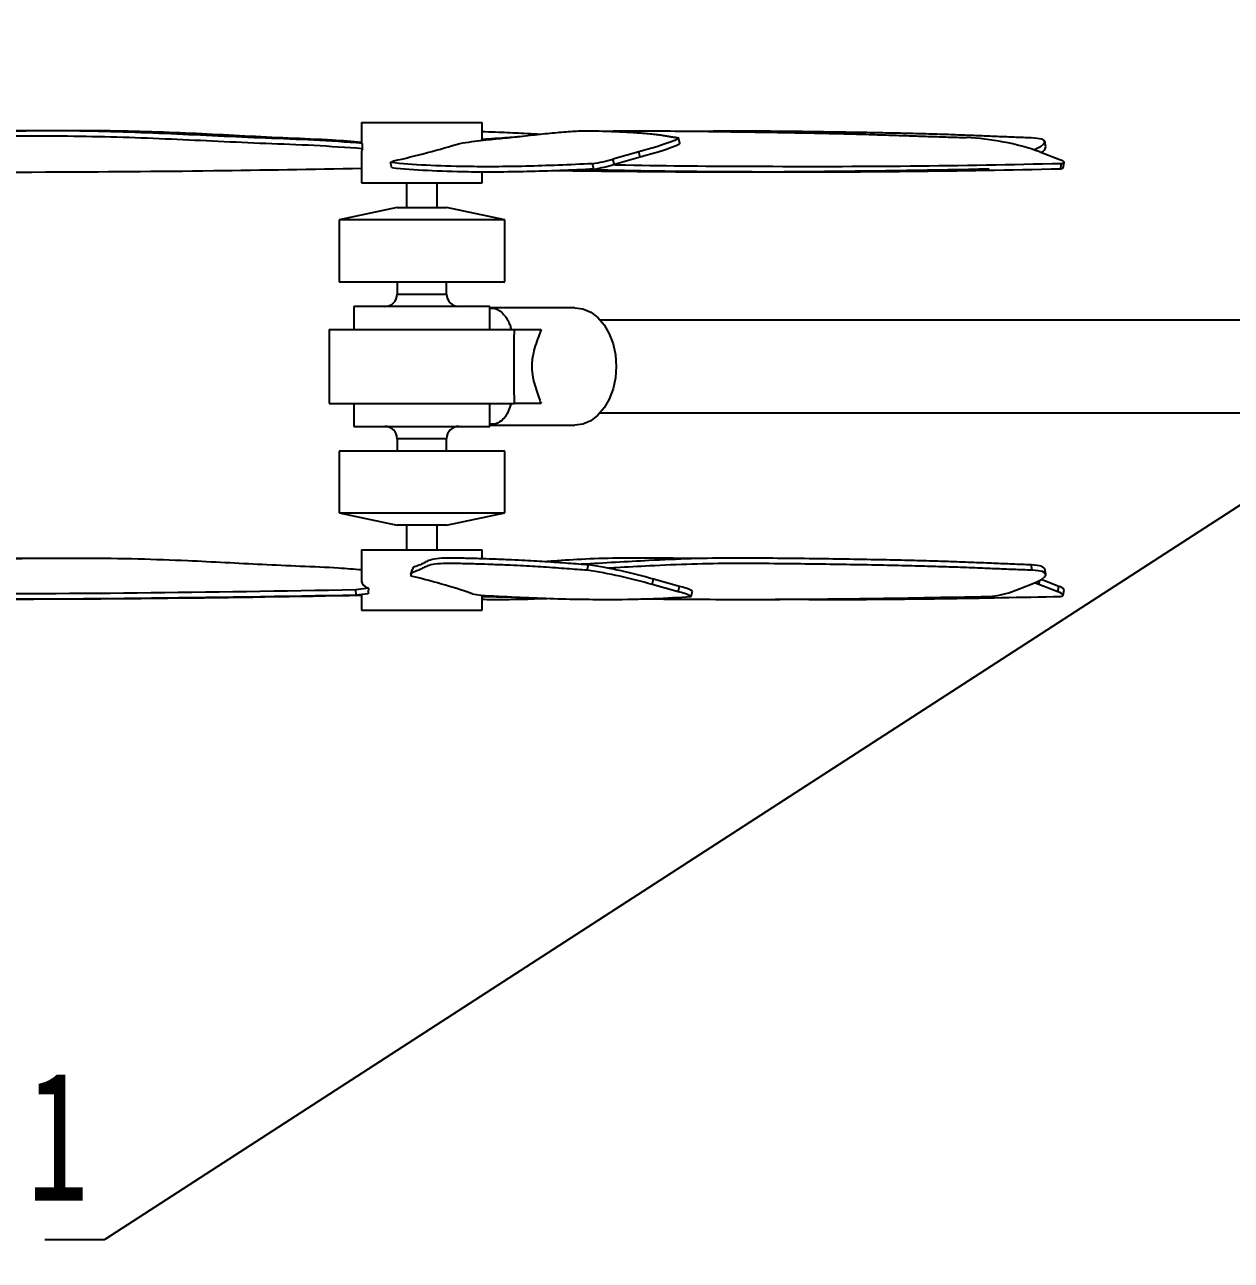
# Model space of a CAD drawing. Header units: millimetres. Extents: x 0 to 297, y 0 to 210.
# Drawn here: x 102.1 to 134.64, y 139.27 to 172.59 of the extents above; entities that cross this region are included whole.
import ezdxf

# ---------------------------------------------------------------- set-up
doc = ezdxf.new("R2010")
doc.units = ezdxf.units.MM
doc.layers.add('图框', color=7, linetype='Continuous')
doc.styles.add('SLDTEXTSTYLE5', font='TXT', dxfattribs={"width": 0.7})
doc.dimstyles.new('SLDDIMSTYLE0', dxfattribs={"dimtxt": 0.18, "dimasz": 1.016, "dimexe": 0, "dimexo": 0.0625, "dimgap": 0, "dimtad": 0, "dimtih": 1, "dimtoh": 1, "dimdec": 0, "dimrnd": 1e-09, "dimzin": 0, "dimdsep": 46, "dimtxsty": 'Standard', "dimblk1": 'DOT', "dimblk2": 'DOT', "dimsah": 1, "dimcen": 0.09, "dimadec": 0, "dimazin": 0, "dimtfac": 1.016, "dimtdec": 0, "dimtofl": 0, "dimtmove": 0, "dimatfit": 3, "dimldrblk": 'DOT', "dimfxl": 1, "dimfrac": 2, "dimtolj": 1, "dimtzin": 0, "dimarcsym": 0})

# ---------------------------------------------------------------- blocks, each defined once
blk = doc.blocks.new('SW_NOTE_0')
at = {"layer": '图框', "color": 0}
blk.add_line((-1.613, 0), (0, 0), dxfattribs=at)
at = {"layer": '图框', "color": 0, "insert": (-2.1, 4.548), "char_height": 3.5, "attachment_point": 1, "style": 'SLDTEXTSTYLE5'}
blk.add_mtext('1', dxfattribs=at)
blk = doc.blocks.new('_Dot')
at = {"color": 0, "linetype": 'ByBlock', "lineweight": -2}
blk.add_line((-0.5, 0), (-1, 0), dxfattribs=at)
at = {"color": 0, "linetype": 'ByBlock', "const_width": 0.5}
blk.add_lwpolyline([(-0.25, 0, 1), (0.25, 0, 1)], format="xyb", close=True, dxfattribs=at)

msp = doc.modelspace()

# ---------------------------------------------------------------- linework, layer by layer
at = {"color": 7, "linetype": 'Continuous', "lineweight": 25}
for p, q in [((111.187, 169.953), (111.187, 169.396)), ((111.187, 169.953), (113.961, 169.953)), ((113.961, 169.953), (114.437, 169.953)), ((114.437, 169.475), (114.437, 169.953)), ((111.213, 169.249), (111.207, 169.395)), ((119.768, 169.395), (119.73, 169.54)), ((129.638, 169.298), (129.611, 169.443)), ((111.187, 169.176), (111.187, 168.328)), ((118.666, 169.164), (117.966, 168.97)), ((118.004, 168.825), (117.966, 168.97)), ((118.704, 169.019), (118.004, 168.825)), ((118.704, 169.019), (118.666, 169.164)), ((129.484, 169.164), (129.997, 168.97)), ((111.964, 168.875), (112.051, 168.922)), ((112.002, 168.73), (111.964, 168.875)), ((114.437, 168.328), (114.437, 168.625)), ((117.455, 168.7), (117.418, 168.844)), ((130.035, 168.7), (130.062, 168.844)), ((130.107, 168.732), (130.134, 168.877)), ((111.187, 168.328), (113.961, 168.328)), ((112.396, 168.328), (112.396, 167.661)), ((113.229, 167.661), (113.229, 168.328)), ((113.961, 168.328), (114.437, 168.328)), ((112.147, 167.661), (110.579, 167.328)), ((112.147, 167.661), (113.283, 167.661)), ((113.283, 167.661), (113.477, 167.661)), ((115.046, 167.328), (113.477, 167.661)), ((110.579, 167.328), (110.579, 165.661)), ((114.392, 167.328), (110.579, 167.328)), ((115.046, 167.328), (114.392, 167.328)), ((115.046, 165.661), (115.046, 167.328)), ((110.579, 165.661), (114.392, 165.661)), ((112.146, 165.661), (112.146, 165.328)), ((113.479, 165.328), (113.479, 165.661)), ((114.392, 165.661), (115.046, 165.661)), ((112.146, 165.328), (113.479, 165.328)), ((110.979, 164.995), (110.979, 164.378)), ((114.646, 164.995), (110.979, 164.995)), ((114.646, 164.378), (114.646, 164.995)), ((116.937, 164.961), (114.646, 164.961)), ((140.213, 164.628), (117.624, 164.628)), ((110.312, 164.378), (110.312, 162.378)), ((110.312, 164.378), (115.309, 164.378)), ((110.312, 162.378), (115.309, 162.378)), ((110.979, 162.378), (110.979, 161.761)), ((114.646, 161.761), (114.646, 162.378)), ((117.624, 162.128), (138.831, 162.128)), ((110.979, 161.761), (114.646, 161.761)), ((114.646, 161.795), (116.937, 161.795)), ((112.146, 161.428), (112.146, 161.095)), ((113.479, 161.428), (112.146, 161.428)), ((113.479, 161.095), (113.479, 161.428)), ((110.579, 161.095), (110.579, 159.428)), ((114.392, 161.095), (110.579, 161.095)), ((115.046, 161.095), (114.392, 161.095)), ((115.046, 159.428), (115.046, 161.095)), ((110.579, 159.428), (112.147, 159.095)), ((110.579, 159.428), (114.392, 159.428)), ((113.477, 159.095), (115.046, 159.428)), ((114.392, 159.428), (115.046, 159.428)), ((113.283, 159.095), (112.147, 159.095)), ((112.396, 159.095), (112.396, 158.428)), ((113.229, 158.428), (113.229, 159.095)), ((113.477, 159.095), (113.283, 159.095)), ((111.187, 158.428), (111.187, 157.581)), ((111.187, 158.428), (113.961, 158.428)), ((113.961, 158.428), (114.437, 158.428)), ((114.437, 158.189), (114.437, 158.428)), ((117.27, 157.881), (117.308, 158.026)), ((129.274, 157.881), (129.246, 158.026)), ((112.547, 157.914), (112.51, 157.769)), ((119.021, 157.494), (119.058, 157.639)), ((119.758, 157.445), (119.058, 157.639)), ((129.997, 157.445), (129.513, 157.628)), ((129.638, 157.773), (129.611, 157.918)), ((111.377, 157.397), (111.032, 157.35)), ((111.042, 157.205), (111.032, 157.35)), ((119.721, 157.3), (119.021, 157.494)), ((119.721, 157.3), (119.758, 157.445)), ((120.075, 157.175), (120.113, 157.319)), ((128.713, 157.3), (129.225, 157.494)), ((129.457, 157.494), (129.334, 157.538)), ((129.457, 157.494), (129.479, 157.608)), ((129.969, 157.3), (129.457, 157.494)), ((129.969, 157.3), (129.997, 157.445)), ((130.107, 157.207), (130.134, 157.352)), ((111.361, 157.248), (111.042, 157.205)), ((111.187, 157.225), (111.187, 156.803)), ((114.171, 157.248), (114.399, 157.205)), ((114.437, 156.803), (114.437, 157.204)), ((114.437, 157.175), (115.609, 157.15)), ((111.187, 156.803), (113.961, 156.803)), ((113.961, 156.803), (114.437, 156.803))]:
    msp.add_line(p, q, dxfattribs=at)
at = {"color": 7, "linetype": 'Continuous', "lineweight": 25, "flags": 128}
for points in [[(119.705, 169.551), (119.73, 169.538), (119.706, 169.513), (119.632, 169.475), (119.511, 169.427), (119.348, 169.369), (119.148, 169.305), (118.918, 169.236), (118.666, 169.164)], [(119.768, 169.395), (119.768, 169.393), (119.743, 169.368), (119.669, 169.33), (119.549, 169.282), (119.386, 169.224), (119.186, 169.16), (118.956, 169.091), (118.704, 169.019)], [(129.246, 169.551), (129.407, 169.538), (129.523, 169.513), (129.592, 169.475), (129.611, 169.427), (129.579, 169.369), (129.497, 169.305), (129.369, 169.236), (129.33, 169.218)], [(129.997, 168.97), (130.048, 168.948), (130.088, 168.928), (130.116, 168.908), (130.132, 168.89), (130.134, 168.875), (130.123, 168.862), (130.099, 168.851), (130.062, 168.844)], [(130.107, 168.732), (130.106, 168.73), (130.095, 168.717), (130.071, 168.707), (130.035, 168.7)], [(116.937, 164.961), (117.156, 164.931), (117.366, 164.841), (117.559, 164.695), (117.729, 164.498), (117.868, 164.258), (117.971, 163.984), (118.035, 163.687), (118.057, 163.378), (118.035, 163.069), (117.971, 162.772), (117.868, 162.498), (117.729, 162.258), (117.559, 162.062), (117.366, 161.915), (117.156, 161.825), (116.937, 161.795)], [(129.611, 157.918), (129.592, 157.95), (129.523, 157.988), (129.407, 158.013), (129.246, 158.026)], [(129.225, 157.494), (129.396, 157.566), (129.525, 157.635), (129.606, 157.699), (129.638, 157.757), (129.62, 157.805), (129.551, 157.843), (129.434, 157.868), (129.274, 157.881)], [(130.035, 157.175), (130.071, 157.182), (130.095, 157.192), (130.106, 157.205), (130.104, 157.221), (130.089, 157.238), (130.061, 157.258), (130.02, 157.279), (129.969, 157.3)]]:
    msp.add_lwpolyline(points, dxfattribs=at)
at = {"color": 7, "linetype": 'Continuous', "lineweight": 25}
for centre, radius, start, end in [((127.175, 162.593), 6.965, 70.6349, 87.3965), ((129.437, 169.344), 0.206, 291.6444, 347.0513), ((116.581, 173.772), 4.998, 279.6345, 286.09), ((116.619, 173.627), 4.998, 279.6345, 286.09), ((111.812, 165.328), 0.333, 270, 0), ((113.812, 165.328), 0.333, 180, 270), ((111.812, 161.428), 0.333, 0, 90), ((113.812, 161.428), 0.333, 90, 180), ((115.479, 145.597), 12.562, 73.4457, 81.6294), ((115.441, 145.452), 12.562, 73.4457, 81.6294), ((119.475, 156.042), 1.282, 62.1031, 78.9781), ((119.513, 156.187), 1.282, 62.1031, 78.9781), ((127.932, 159.532), 2.365, 274.4803, 289.2717), ((129.966, 157.251), 0.196, 30.8959, 80.9932)]:
    msp.add_arc(centre, radius, start, end, dxfattribs=at)
for centre, major_axis, ratio, start_param, end_param in [((112.812, 169.218), (1.625, 0.422), 0.064978, 4.208018, 5.375427), ((112.812, 169.063), (1.625, -0.121), 0.257492, 2.981621, 3.160723), ((112.812, 157.538), (1.625, -0.422), 0.064978, 0.59804, 1.76679), ((112.812, 157.693), (1.625, 0.121), 0.257492, 3.122463, 3.609942), ((112.812, 155.92), (0.467, 7.065), 0.220316, 1.37482, 1.39625)]:
    msp.add_ellipse(centre, major_axis=major_axis, ratio=ratio, start_param=start_param, end_param=end_param, dxfattribs=at)
for points, knots in [([(111.207, 169.395), (110.771, 169.426), (109.898, 169.487), (108.605, 169.531), (107.319, 169.59), (106.036, 169.651), (104.734, 169.704), (103.398, 169.733), (102.021, 169.734), (100.66, 169.724), (99.369, 169.712), (98.22, 169.7), (97.204, 169.687), (96.237, 169.672), (95.324, 169.655), (94.463, 169.637), (93.712, 169.618), (93.043, 169.599), (92.426, 169.582), (91.831, 169.565), (91.438, 169.555), (91.241, 169.551)], [0, 0, 0, 0, 0.0633892, 0.1269128, 0.1892851, 0.2511668, 0.3140764, 0.3797361, 0.4481311, 0.5207723, 0.5860219, 0.6440089, 0.6954316, 0.7409879, 0.7916872, 0.8354229, 0.8736372, 0.9077686, 0.9392512, 0.969517, 1, 1, 1, 1]), ([(111.187, 169.422), (110.929, 169.442), (110.293, 169.493), (109.209, 169.531), (108.038, 169.59), (106.873, 169.651), (105.671, 169.704), (104.393, 169.733), (103.019, 169.734), (101.637, 169.724), (100.324, 169.712), (99.151, 169.7), (98.109, 169.687), (97.114, 169.672), (96.169, 169.655), (95.271, 169.637), (94.484, 169.618), (93.779, 169.599), (93.128, 169.582), (92.501, 169.565), (92.09, 169.555), (91.883, 169.551)], [0, 0, 0, 0, 0.044248, 0.10907, 0.172717, 0.235863, 0.300058, 0.36706, 0.436853, 0.510979, 0.577562, 0.636734, 0.689207, 0.735695, 0.78743, 0.832059, 0.871055, 0.905884, 0.93801, 0.968894, 1, 1, 1, 1]), ([(113.834, 169.395), (114.054, 169.426), (114.494, 169.487), (114.987, 169.531), (115.528, 169.59), (116.077, 169.651), (116.601, 169.704), (117.058, 169.733), (117.431, 169.734), (117.76, 169.724), (118.068, 169.712), (118.334, 169.7), (118.562, 169.687), (118.772, 169.672), (118.961, 169.655), (119.129, 169.637), (119.268, 169.618), (119.385, 169.599), (119.491, 169.582), (119.594, 169.565), (119.668, 169.555), (119.705, 169.551)], [0, 0, 0, 0, 0.063389, 0.126913, 0.189285, 0.251167, 0.314076, 0.379736, 0.448131, 0.520772, 0.586022, 0.644009, 0.695432, 0.740988, 0.791687, 0.835423, 0.873637, 0.907769, 0.939251, 0.969517, 1, 1, 1, 1]), ([(114.437, 169.714), (114.465, 169.713), (114.608, 169.709), (114.861, 169.7), (115.184, 169.687), (115.501, 169.672), (115.77, 169.658), (115.947, 169.646), (116.008, 169.643)], [0, 0, 0, 0, 0.056719, 0.292471, 0.501535, 0.686749, 0.892873, 1, 1, 1, 1]), ([(117.801, 169.722), (117.861, 169.724), (118.224, 169.737), (118.989, 169.733), (120.015, 169.724), (121, 169.712), (121.882, 169.7), (122.671, 169.687), (123.428, 169.672), (124.152, 169.655), (124.845, 169.637), (125.457, 169.618), (126.009, 169.599), (126.52, 169.582), (127.011, 169.565), (127.331, 169.555), (127.491, 169.551)], [0, 0, 0, 0, 0.021266, 0.129188, 0.243811, 0.346771, 0.43827, 0.519412, 0.591297, 0.671297, 0.740308, 0.800608, 0.854465, 0.904142, 0.9519, 1, 1, 1, 1]), ([(120.369, 169.719), (120.471, 169.723), (120.933, 169.737), (121.705, 169.733), (122.686, 169.724), (123.608, 169.712), (124.425, 169.7), (125.144, 169.687), (125.823, 169.672), (126.459, 169.655), (127.053, 169.637), (127.567, 169.618), (128.021, 169.599), (128.439, 169.582), (128.841, 169.565), (129.111, 169.555), (129.246, 169.551)], [0, 0, 0, 0, 0.030177, 0.137117, 0.250697, 0.352719, 0.443385, 0.523788, 0.595018, 0.67429, 0.742673, 0.802424, 0.85579, 0.905015, 0.952338, 1, 1, 1, 1]), ([(111.213, 169.249), (110.777, 169.28), (109.904, 169.342), (108.61, 169.386), (107.323, 169.444), (106.039, 169.506), (104.736, 169.558), (103.4, 169.588), (102.023, 169.59), (100.66, 169.579), (99.367, 169.568), (98.217, 169.555), (97.199, 169.542), (96.231, 169.527), (95.317, 169.51), (94.455, 169.492), (93.704, 169.473), (93.034, 169.455), (92.416, 169.437), (91.822, 169.42), (91.428, 169.411), (91.231, 169.406)], [0, 0, 0, 0, 0.0633685, 0.1268838, 0.1892554, 0.2511203, 0.3139974, 0.3796083, 0.4479808, 0.5206501, 0.5859377, 0.6439557, 0.6954029, 0.740978, 0.7916937, 0.8354386, 0.8736564, 0.9077866, 0.9392648, 0.9695242, 1, 1, 1, 1]), ([(114.437, 169.505), (114.572, 169.515), (114.891, 169.537), (115.205, 169.561), (115.386, 169.575)], [0, 0, 0, 0, 0.423368, 1, 1, 1, 1]), ([(90.947, 168.7), (92.913, 168.673), (96.841, 168.619), (102.25, 168.615), (107.034, 168.649), (109.858, 168.699), (111.187, 168.722)], [0, 0, 0, 0, 0.287348, 0.574192, 0.799494, 1, 1, 1, 1]), ([(117.418, 168.844), (116.801, 168.817), (115.568, 168.764), (114.105, 168.76), (112.898, 168.795), (112.276, 168.849), (111.964, 168.875)], [0, 0, 0, 0, 0.280354, 0.560215, 0.780034, 1, 1, 1, 1]), ([(117.455, 168.7), (116.838, 168.673), (115.606, 168.619), (114.143, 168.615), (112.936, 168.65), (112.313, 168.704), (112.002, 168.73)], [0, 0, 0, 0, 0.280354, 0.560215, 0.780034, 1, 1, 1, 1]), ([(128.117, 168.7), (126.626, 168.673), (123.648, 168.62), (119.728, 168.612), (117.335, 168.643), (116.314, 168.656)], [0, 0, 0, 0, 0.36472, 0.7288, 1, 1, 1, 1]), ([(130.035, 168.7), (128.686, 168.672), (125.991, 168.618), (122.04, 168.616), (119.049, 168.64), (117.453, 168.675), (117.036, 168.684)], [0, 0, 0, 0, 0.3269038, 0.6532338, 0.9095506, 1, 1, 1, 1]), ([(130.062, 168.844), (128.714, 168.817), (126.019, 168.763), (122.065, 168.762), (119.367, 168.781), (118.069, 168.808), (117.95, 168.811)], [0, 0, 0, 0, 0.349383, 0.698154, 0.972096, 1, 1, 1, 1]), ([(114.646, 164.946), (114.668, 164.948), (114.801, 164.959), (114.981, 164.84), (115.122, 164.661), (115.19, 164.489), (115.211, 164.412), (115.22, 164.378)], [0, 0, 0, 0, 0.068233, 0.40524, 0.759211, 0.892679, 1, 1, 1, 1]), ([(115.309, 162.378), (115.309, 162.41), (115.305, 162.676), (115.297, 163.086), (115.298, 163.73), (115.305, 164.12), (115.309, 164.378)], [0, 0, 0, 0, 0.049363, 0.409415, 0.609334, 1, 1, 1, 1]), ([(115.309, 164.378), (115.321, 164.378), (115.344, 164.378), (115.451, 164.378), (115.61, 164.378), (115.802, 164.378), (115.959, 164.378), (116.027, 164.378)], [0, 0, 0, 0, 0.19536, 0.395488, 0.61125, 0.831529, 1, 1, 1, 1]), ([(116.027, 164.378), (116.004, 164.312), (115.958, 164.178), (115.874, 163.947), (115.808, 163.712), (115.775, 163.486), (115.774, 163.259), (115.804, 163.074), (115.853, 162.879), (115.914, 162.695), (115.981, 162.516), (116.014, 162.416), (116.027, 162.378)], [0, 0, 0, 0, 0.131407, 0.264963, 0.386847, 0.459281, 0.533795, 0.638798, 0.679815, 0.799875, 0.923276, 1, 1, 1, 1]), ([(115.22, 162.378), (115.177, 162.25), (115.113, 162.058), (114.945, 161.9), (114.811, 161.815), (114.694, 161.817), (114.646, 161.818)], [0, 0, 0, 0, 0.422845, 0.632364, 0.849539, 1, 1, 1, 1]), ([(116.027, 162.378), (115.934, 162.378), (115.746, 162.378), (115.541, 162.378), (115.388, 162.378), (115.324, 162.378), (115.312, 162.378), (115.309, 162.378)], [0, 0, 0, 0, 0.233449, 0.474204, 0.703204, 0.938597, 1, 1, 1, 1]), ([(91.241, 158.026), (91.486, 158.032), (91.979, 158.044), (92.733, 158.066), (93.546, 158.089), (94.391, 158.11), (95.294, 158.13), (96.269, 158.148), (97.404, 158.165), (98.621, 158.18), (99.913, 158.193), (101.262, 158.202), (102.273, 158.214), (102.845, 158.206), (102.914, 158.205)], [0, 0, 0, 0, 0.06375, 0.12786, 0.197003, 0.275853, 0.34767, 0.430654, 0.527094, 0.639278, 0.741901, 0.857228, 0.982662, 1, 1, 1, 1]), ([(91.883, 158.026), (92.14, 158.032), (92.656, 158.044), (93.452, 158.066), (94.309, 158.089), (95.196, 158.11), (96.137, 158.13), (97.146, 158.148), (98.315, 158.165), (99.56, 158.18), (100.878, 158.193), (102.247, 158.204), (103.7, 158.212), (105.14, 158.196), (106.399, 158.149), (107.507, 158.093), (108.511, 158.04), (109.534, 157.994), (110.451, 157.959), (110.982, 157.915), (111.187, 157.898)], [0, 0, 0, 0, 0.0387103, 0.0776392, 0.1196241, 0.167503, 0.2111114, 0.2615014, 0.3200612, 0.3881814, 0.450496, 0.5205246, 0.5966906, 0.6722182, 0.7437582, 0.7985141, 0.8531237, 0.9085344, 0.9646486, 1, 1, 1, 1]), ([(117.27, 157.881), (117.181, 157.887), (117.003, 157.899), (116.716, 157.921), (116.409, 157.944), (116.1, 157.965), (115.782, 157.985), (115.451, 158.003), (115.08, 158.02), (114.696, 158.035), (114.299, 158.048), (113.894, 158.059), (113.478, 158.067), (113.146, 158.051), (112.968, 158.003), (112.856, 157.948), (112.765, 157.895), (112.644, 157.849), (112.507, 157.806), (112.517, 157.751), (112.523, 157.724)], [0, 0, 0, 0, 0.037922, 0.07606, 0.117197, 0.164116, 0.206855, 0.256247, 0.313652, 0.380434, 0.441528, 0.510188, 0.584826, 0.658786, 0.728843, 0.782477, 0.83598, 0.890276, 0.94525, 1, 1, 1, 1]), ([(117.308, 158.026), (117.219, 158.032), (117.04, 158.044), (116.754, 158.066), (116.447, 158.089), (116.138, 158.11), (115.82, 158.13), (115.49, 158.148), (115.119, 158.165), (114.735, 158.18), (114.339, 158.193), (113.935, 158.204), (113.519, 158.212), (113.186, 158.196), (113.007, 158.149), (112.895, 158.093), (112.803, 158.04), (112.686, 157.993), (112.562, 157.961), (112.565, 157.922), (112.565, 157.909)], [0, 0, 0, 0, 0.039052, 0.078325, 0.12068, 0.168982, 0.212976, 0.263811, 0.322888, 0.391609, 0.454474, 0.525121, 0.60196, 0.678155, 0.750327, 0.805566, 0.860658, 0.916558, 0.973168, 1, 1, 1, 1]), ([(120.382, 158.194), (120.118, 158.197), (119.48, 158.205), (118.481, 158.212), (117.458, 158.196), (116.701, 158.154), (116.282, 158.12), (116.141, 158.109)], [0, 0, 0, 0, 0.171459, 0.414624, 0.655751, 0.884147, 1, 1, 1, 1]), ([(129.246, 158.026), (129.078, 158.032), (128.741, 158.044), (128.231, 158.066), (127.68, 158.089), (127.103, 158.11), (126.48, 158.13), (125.801, 158.148), (125.003, 158.165), (124.141, 158.18), (123.22, 158.193), (122.255, 158.204), (121.218, 158.212), (120.111, 158.196), (119.031, 158.148), (118.036, 158.094), (117.417, 158.056), (117.109, 158.041), (117.099, 158.04)], [0, 0, 0, 0, 0.045277, 0.09081, 0.139917, 0.195918, 0.246924, 0.305862, 0.374355, 0.454031, 0.526917, 0.608825, 0.697911, 0.786251, 0.869927, 0.933971, 0.997845, 1, 1, 1, 1]), ([(129.274, 157.881), (129.105, 157.887), (128.768, 157.899), (128.258, 157.921), (127.707, 157.944), (127.129, 157.965), (126.505, 157.985), (125.825, 158.003), (125.026, 158.02), (124.164, 158.035), (123.241, 158.048), (122.275, 158.059), (121.237, 158.067), (120.129, 158.051), (119.048, 158.003), (118.283, 157.961), (117.911, 157.939), (117.842, 157.936)], [0, 0, 0, 0, 0.0477143, 0.0957002, 0.1474589, 0.2064927, 0.2602683, 0.3224133, 0.3946411, 0.4786673, 0.5555372, 0.6419253, 0.7358364, 0.8288933, 0.9170405, 0.9845236, 1, 1, 1, 1]), ([(111.032, 157.35), (109.065, 157.318), (105.132, 157.252), (99.71, 157.232), (94.741, 157.253), (91.738, 157.297), (90.235, 157.319)], [0, 0, 0, 0, 0.279917, 0.559681, 0.779662, 1, 1, 1, 1]), ([(111.042, 157.205), (109.075, 157.173), (105.142, 157.107), (99.72, 157.087), (94.751, 157.108), (91.748, 157.152), (90.245, 157.175)], [0, 0, 0, 0, 0.279917, 0.559681, 0.779662, 1, 1, 1, 1]), ([(111.187, 157.198), (109.449, 157.168), (105.807, 157.106), (100.59, 157.087), (95.582, 157.108), (92.493, 157.152), (90.947, 157.175)], [0, 0, 0, 0, 0.261976, 0.54871, 0.774172, 1, 1, 1, 1]), ([(114.399, 157.205), (115.036, 157.173), (116.309, 157.107), (117.828, 157.087), (119.09, 157.108), (119.746, 157.152), (120.075, 157.175)], [0, 0, 0, 0, 0.279917, 0.559681, 0.779662, 1, 1, 1, 1]), ([(114.437, 157.099), (114.529, 157.097), (115.002, 157.088), (115.597, 157.098), (116.136, 157.121), (116.195, 157.123)], [0, 0, 0, 0, 0.177133, 0.910069, 1, 1, 1, 1]), ([(118.722, 157.11), (119.546, 157.103), (121.462, 157.086), (124.599, 157.109), (126.944, 157.153), (128.117, 157.175)], [0, 0, 0, 0, 0.2740978, 0.6367538, 1, 1, 1, 1]), ([(122.341, 157.102), (122.746, 157.099), (124.288, 157.087), (126.859, 157.11), (128.976, 157.153), (130.035, 157.175)], [0, 0, 0, 0, 0.151072, 0.575191, 1, 1, 1, 1])]:
    msp.add_open_spline(points, degree=3, knots=knots, dxfattribs=at)

# ---------------------------------------------------------------- block references
at = {"layer": '图框'}
msp.add_blockref('SW_NOTE_0', (104.258, 139.828), dxfattribs=at)

# ---------------------------------------------------------------- leaders
for points in [[(154.118, 172.087), (104.258, 139.828)], [(160.218, 148.14), (104.258, 125.345)]]:
    msp.add_leader(points, dimstyle='SLDDIMSTYLE0', dxfattribs=at)

doc.saveas('drawing.dxf')
